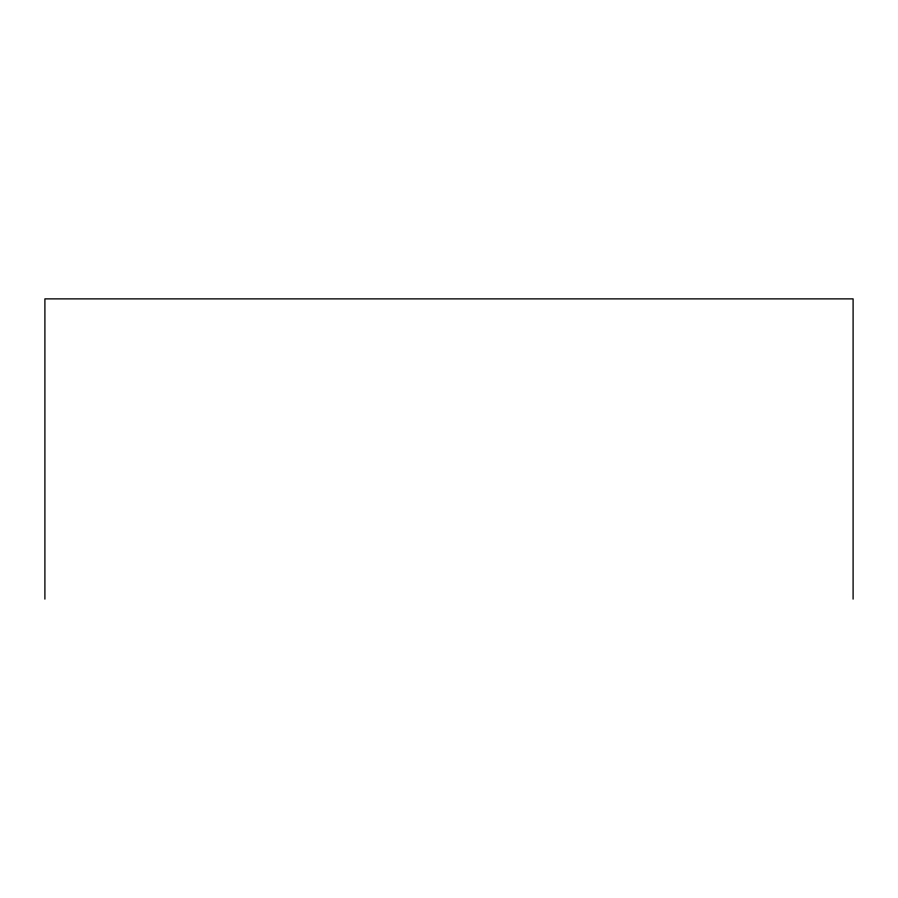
<?xml version="1.0" encoding="UTF-8"?>
<svg xmlns="http://www.w3.org/2000/svg" width="898" height="898" viewBox="0 0 898 898"><rect width="100%" height="100%" fill="white"/><g stroke="black" fill="none" stroke-linecap="round" stroke-linejoin="round"><path stroke-width="1.35" d="M853.1 599.123L853.1 298.877L44.9 298.877L44.9 599.123"/></g></svg>
